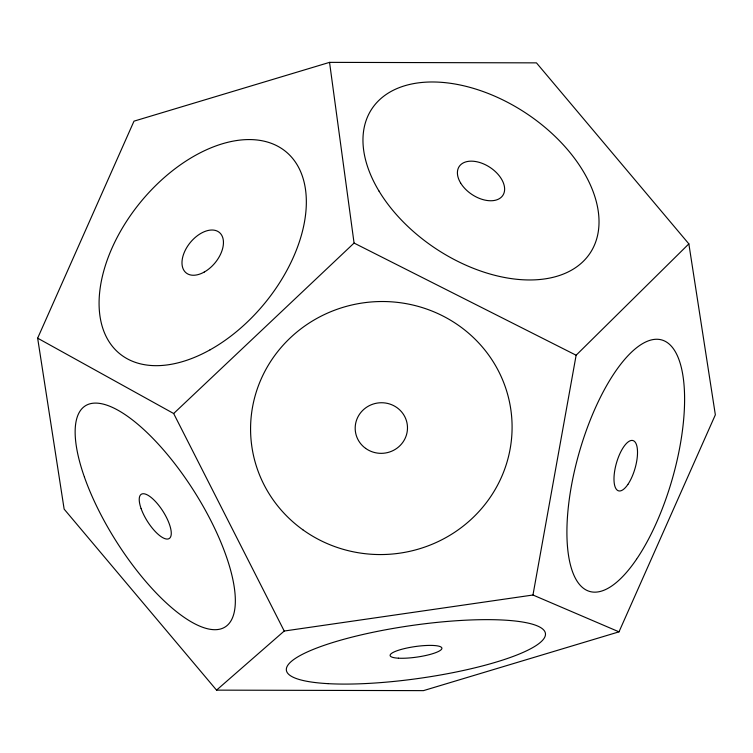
<?xml version="1.0" encoding="UTF-8"?>
<svg xmlns="http://www.w3.org/2000/svg" width="753" height="753" viewBox="0 0 753 753"><rect width="100%" height="100%" fill="white"/><g stroke="black" fill="none" stroke-linecap="round" stroke-linejoin="round"><path stroke-width="1.13" d="M216.544 690.134L284.229 631.033L532.964 595.011L576.13 355.228L688.854 243.868L536.456 62.866L329.55 62.367L133.996 121.158L37.65 338.172L64.146 509.132L216.544 690.134L423.45 690.633L619.004 631.842L715.35 414.828L688.854 243.868M37.65 338.172L173.661 413.519L354.07 243.059L329.55 62.367M532.964 595.011L619.004 631.842M354.07 243.059L576.13 355.228M173.661 413.519L284.229 631.033M328.035 683.649A130.806 26.694 -8.1 0 0 542.358 640.511A130.806 26.694 -8.1 0 0 377.667 631.325A130.806 26.694 -8.1 0 0 328.035 683.649M302.838 529.773A130.806 126.466 -6.2 0 0 511.146 442.312A130.806 126.466 -6.2 0 0 330.012 312.034A130.806 126.466 -6.2 0 0 302.838 529.773M84.458 477.186A130.806 46.281 57.7 0 0 223.114 628.058A130.806 46.281 57.7 0 0 158.168 443.95A130.806 46.281 57.7 0 0 84.458 477.186M210.078 349.825A130.806 80.072 -50.5 0 0 288.578 154.054A130.806 80.072 -50.5 0 0 109.496 254.025A130.806 80.072 -50.5 0 0 210.078 349.825M636.53 559.253A130.806 48.38 -74 0 0 670.452 345.241A130.806 48.38 -74 0 0 570.266 492.594A130.806 48.38 -74 0 0 636.53 559.253M378.985 191.046A130.806 81.371 33.4 0 0 583.471 261.169A130.806 81.371 33.4 0 0 480.602 90.661A130.806 81.371 33.4 0 0 378.985 191.046M141.093 508.557A26.157 9.252 57.7 0 0 168.823 538.734A26.157 9.252 57.7 0 0 155.833 501.912A26.157 9.252 57.7 0 0 141.093 508.557M365.629 448.383A26.157 25.291 -6.2 0 0 407.298 430.895A26.157 25.291 -6.2 0 0 371.069 404.841A26.157 25.291 -6.2 0 0 365.629 448.383M204.195 272.078A26.157 16.011 -50.5 0 0 219.895 232.922A26.157 16.011 -50.5 0 0 184.071 252.914A26.157 16.011 -50.5 0 0 204.195 272.078M460.61 182.97A26.157 16.274 33.4 0 0 501.507 197.004A26.157 16.274 33.4 0 0 480.941 162.893A26.157 16.274 33.4 0 0 460.61 182.97M627.908 484.405A26.157 9.676 -74 0 0 634.685 441.606A26.157 9.676 -74 0 0 614.655 471.077A26.157 9.676 -74 0 0 627.908 484.405M398.422 658.188A26.157 5.337 -8.1 0 0 441.286 649.566A26.157 5.337 -8.1 0 0 408.352 647.731A26.157 5.337 -8.1 0 0 398.422 658.188"/></g></svg>
